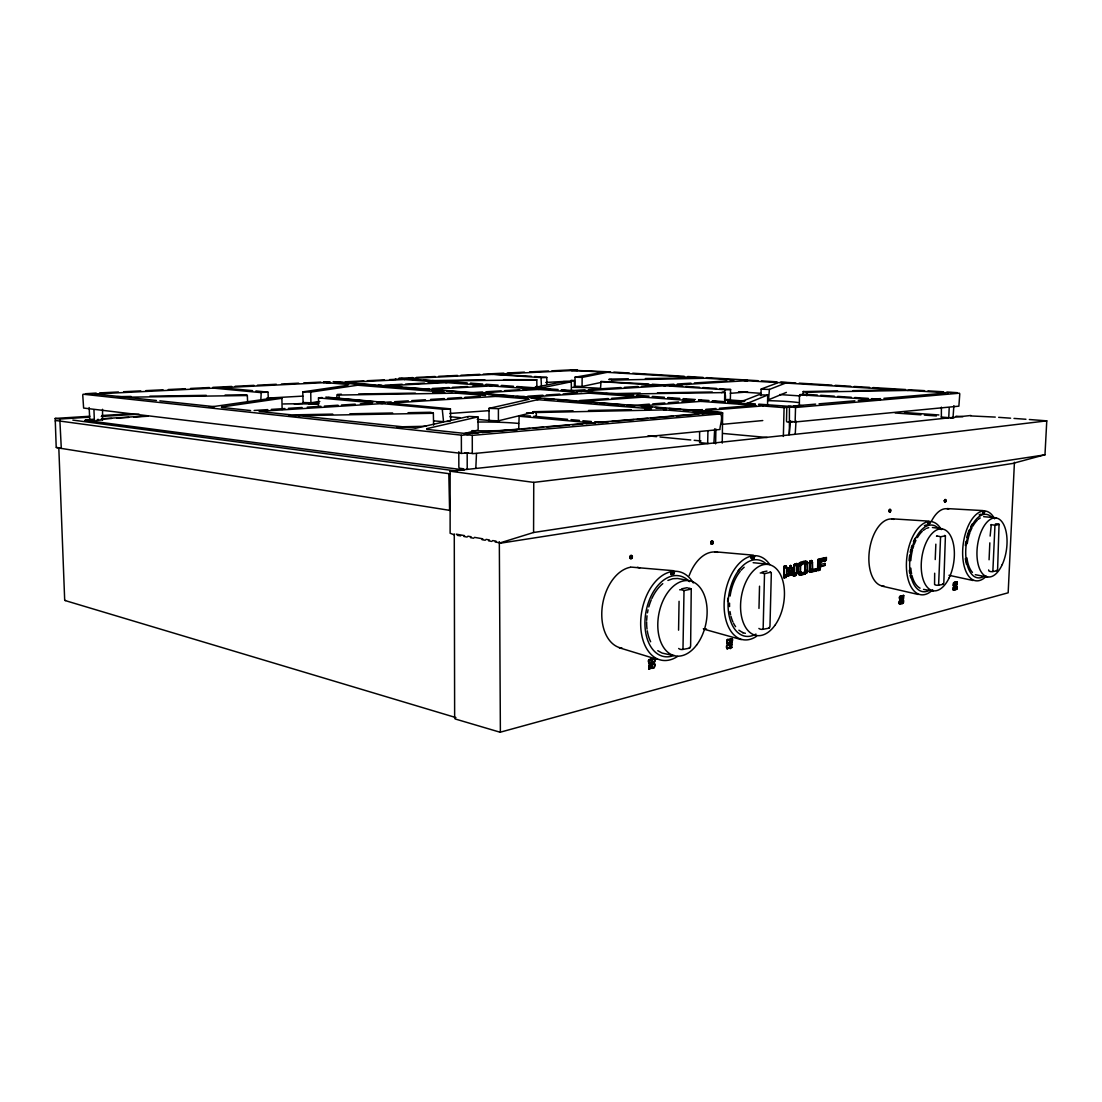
<?xml version="1.0" encoding="UTF-8"?>
<svg xmlns="http://www.w3.org/2000/svg" width="1102" height="1102" viewBox="0 0 1102 1102"><rect width="100%" height="100%" fill="white"/><g stroke="black" fill="none" stroke-linecap="round" stroke-linejoin="round"><path stroke-width="1.5" d="M571.167 380.286L574.445 380.603L574.404 387.009M535.861 416.432C537.804 414.269 534.387 409.724 532.858 412.437M536.922 386.995L536.757 379.694L503.545 379.653M541.44 386.306L541.013 377.573L492.071 374.336M546.909 384.378L546.771 377.421L534.663 376.498M453.983 534.745L450.126 533.244L450.126 471.215L533.754 482.387L533.575 532.5L500.129 542.873L495.184 542.005M571.401 390.811L571.277 381.774L538.782 388.496L530.847 388.276L563.577 381.581L571.318 381.871M499.33 541.716L500.377 732.169L1008.165 592.793L1014.432 462.289M600.494 388.854L601.045 381.471L648.83 383.992M431.819 380.576L484.894 379.873M466.573 434.601L472.276 435.386L472.303 453.459L473.075 453.611L719.978 429.505C719.468 425.868 725.557 411.831 716.879 413.457M577.379 370.506L610.425 371.884M651.337 659.12C653.279 668.749 643.568 659.464 651.365 659.244M648.858 668.873L651.006 668.322L651.172 664.547L651.199 668.363L648.83 668.749M651.034 659.065L651.241 662.743M55.348 421.143L55.665 420.496L448.817 473.653L449.602 510.35L450.305 510.46M461.407 453.404L83.614 408.057L82.746 394.971L83.118 394.213L460.622 435.07L461.352 435.318L461.407 453.404L468.322 452.95M652.384 664.175C649.739 674.92 660.112 661.159 652.246 664.423M654.326 658.238C658.018 662.509 648.94 664.905 652.467 658.707M380.7 403.497L442.246 409.159L443.555 421.749M678.57 630.179L679.066 601.293M699.605 432.012L699.618 442.591L708.187 443.486M707.925 431.116L707.663 443.376M714.702 428.802L713.917 442.88M715.611 443.844L715.914 429.036M722.237 443.128L722.636 412.933L711.906 411.9M724.909 402.423C725.543 399.489 726.686 389.116 721.576 392.601M727.21 648.72C724.62 640.138 734.538 647.067 726.921 648.665C724.372 644.202 731.576 643.017 729.028 648.21M727.32 643.527C725.309 634.256 734.125 642.865 727.003 643.361C725.157 635.151 733.491 642.962 727.031 643.485M732.003 643.967C728.477 658.335 730.406 633.664 731.797 647.535M730.02 639.27C728.904 649.202 736.246 636.253 730.227 639.077M731.907 642.37L732.114 638.802M760.89 395.742L761.165 389.034L777.089 383.097M758.975 608.414L759.526 586.195M767.557 405.137L767.681 395.026L746.536 403.69L737.844 403.291M783.357 436.461L784.087 407.657L762.832 405.949M786.484 421.253L786.814 407.423L782.737 406.982M783.646 577.283L787.944 575.836L783.646 577.283L783.935 566.249L785.864 565.973L786.621 567.103L786.456 574.734L793.096 572.806M784.018 577.834L786.015 576.759L786.332 577.476L784.018 577.834L784.28 566.304L785.864 565.973M784.362 577.903L784.032 577.186M785.519 565.918L786.993 567.668L786.8 574.803M789.39 434.174L789.431 406.955M791.594 572.351L788.44 573.674L791.939 572.42M788.577 568.494L789.707 568.384L788.577 568.494L788.495 571.731L791.208 570.643M791.594 570.56L790.781 572.021L788.867 572.296L788.991 567.764L791.663 567.985L790.616 565.505L791.691 567.337M791.691 568.48L788.564 569.142L790.12 567.668M790.589 566.153L789.349 568.976M790.616 565.505L790.106 568.301L792.062 567.902L791.966 571.125L791.25 570.505M791.195 571.291L790.024 572.696L790.781 572.021M791.58 571.208L791.994 570.478L788.853 571.139M796.03 420.936L795.217 434.188M792.283 575.409L796.14 574.721L792.627 575.464M793.44 575.809C799.625 579.239 795.74 547.556 796.539 573.99L783.66 576.621M794.473 564.83L796.801 564.348L794.129 564.775C795.341 584.597 789.721 564.017 796.429 565.574M796.484 563.645L794.528 564.045L794.087 566.056M796.829 563.701L794.129 564.775M795.768 575.299L796.154 574.073M802.862 395.219L803.303 391.499L806.967 392.16L908.365 390.425M807.573 563.88C805.066 565.202 802.986 561.538 798.385 564.527L798.482 573.577L807.697 571.594L807.601 562.612M798.482 573.577L798.73 564.582L807.945 562.667M807.573 562.75L806.884 561.497L807.298 572.31L798.495 574.073L807.697 571.594M798.771 564.444L799.542 563.136L807.229 561.552M806.967 571.621L806.898 573.026L799.212 574.693L798.523 573.439M806.884 561.497L799.184 563.081L798.385 564.527M799.212 574.693L798.881 573.99M800.369 562.199C800.052 563.563 803.289 560.463 805.714 561.221L805.342 561.813L805.714 561.221M800.396 574.941L804.997 573.935M801.209 571.718L801.567 572.916L801.209 571.718L798.165 572.227M798.344 565.808L801.388 565.298L801.815 563.935L798.358 565.174M806.802 395.825L806.967 392.16M804.543 563.246L804.873 563.935L807.587 563.246M798.867 574.638L807.298 572.31M809.584 571.814L817.133 570.189L816.83 568.866L816.747 570.905L809.598 572.31L809.929 560.863L811.444 560.546L812.491 562.351L812.656 569.899L812.326 569.211M809.942 572.365L809.254 571.125L809.97 571.098L810.273 560.918L811.788 560.601M811.444 560.546L811.775 561.235M812.119 562.433C813.042 559.485 807.367 562.681 812.146 561.152M812.146 562.295L812.284 569.335M809.598 572.31L817.133 570.189M826.417 557.571L817.849 559.844L817.546 569.968L820.136 569.541L820.604 566.304L819.736 570.257L818.249 570.574L818.235 559.141L826.417 557.571L826.362 559.458L817.808 561.111M817.904 570.519L820.136 569.541M820.343 562.599L820.287 564.486L820.398 561.827M817.643 566.814L825.067 565.354L824.792 563.411M820.756 561.758L825.233 560.822L825.99 559.54L825.577 560.877L817.767 562.378M826.073 557.516L826.362 559.458M268.337 399.131L268.006 392.188L261.229 392.422L260.761 401.142M899.549 600.879C903.819 599.736 896.119 601.169 899.521 604.061C903.351 604.736 900.334 596.21 901.037 603.538M901.105 599.199C898.667 601.472 898.929 594.777 901.395 596.086C903.144 602.932 896.188 596.375 901.367 595.989M901.078 599.089L901.119 595.948M903.447 598.427L903.585 595.411L902.152 595.783L901.932 598.937L901.932 595.865L903.64 595.521M903.075 603.083C902.455 594.984 905.527 604.778 901.656 603.331M903.557 595.493L903.351 598.62M648.899 663.28L649.174 659.533M649.05 668.928L649.106 665.14L651.172 664.547L648.913 665.098L649.161 668.928M652.191 662.44L652.48 658.831L654.616 658.293M929.895 521.728C929 526.563 931.975 520.158 929.082 521.893L929.165 524.029M654.588 658.376L654.381 662.15M934.675 573.219L934.565 584.528A5.909 4.284 -26.3 0 0 938.601 585.176L943.064 584.377L943.822 582.903L945.42 535.792A5.937 4.188 -26.1 0 0 944.593 535.393M935.226 559.54L935.846 544.168M941.411 407.148L941.356 417.162M949.208 407.671L948.753 417.63L941.191 417.079M953.877 405.66L953.051 417.3M953.505 587.022C957.555 585.63 952.004 594.667 953.326 587.187C956.013 585.561 954.236 588.069 954.594 589.846M953.382 585.644C956.674 586.732 954.001 577.682 954.897 585.465C951.687 587.311 953.822 581.057 954.8 582.393M953.533 587.228L953.258 590.093L954.69 589.653M955.475 589.501C953.189 586.98 958.644 583.936 956.825 589.143C954.263 591.567 954.814 585.327 956.935 586.347M956.646 589.322L956.853 586.333M955.654 585.148C956.908 586.512 958.602 580.368 955.586 582.228C954.194 587.614 958.148 584.212 957.128 582.008M984.306 511.135C983.425 515.75 986.235 509.703 983.576 511.273L983.631 513.312M989.073 559.788L989.83 542.859M990.133 536.082L991.29 524.538M682.978 649.409L684.011 590.589L691.243 589.074L690.623 646.309L689.549 648.155L682.978 649.409A7.094 4.931 -37.5 0 1 678.68 648.472M724.593 400.15L724.813 389.709L663.556 385.659M60.927 448.362L56.202 447.26L55.196 418.429L59.797 419.035L61.299 448.418M727.113 648.706L728.945 648.21M763.135 629.27L764.512 573.715L770.422 572.282L771.317 573.605L769.967 626.446L769.003 628.168L763.135 629.27A6.695 4.752 -34.3 0 1 758.892 628.429M789.073 434.725L790.52 420.716M789.638 421.708L795.134 421.983L795.534 407.478L788.412 406.817M273.475 398.69L274.191 397.891L281.905 398.29L282.112 409.586M804.736 394.998L805.383 394.268L817.298 395.053M302.954 402.519L310.916 402.767L310.736 392.092L302.774 391.871L303.105 402.616M899.7 604.061L901.078 603.662M938.601 585.176L940.571 536.798L945.42 535.792M970.876 415.936L995.271 417.093M467.813 417.314L468.694 416.404L477.937 416.9L478.172 429.091L477.855 430.097L464.672 433.485M488.985 420.496L498.393 420.812L498.407 408.663L488.985 408.374L489.068 420.592M611.582 380.135L708.283 378.193M992.847 571.539L994.954 525.406L999.046 524.387L997.613 569.431L996.924 570.836L992.847 571.539A5.675 4.105 -23.8 0 1 988.893 570.96L988.618 569.941M574.955 386.265L582.063 386.458L582.145 377.394L575.024 377.215L574.982 386.347M337.212 398.277C335.339 392.284 340.697 394.668 338.741 398.938M768.549 399.654L769.416 389.419L786.649 382.683L781.111 382.518M575.024 377.215L605.397 371.911M955.641 582.338L957.046 581.994M955.351 589.598L956.743 589.129M953.588 582.862L954.911 582.366M903.392 600.039C900.403 598.923 901.615 605.604 903.144 603.056M729.979 644.491L731.99 643.885M649.023 659.781L651.296 659.216M652.329 658.955L654.547 658.238M654.299 667.605L654.533 663.748L652.288 664.258M102.555 419.958L102.541 409.297M608.993 379.667L611.665 379.584M322.142 397.533L318.506 397.905L318.437 406.831M326.715 382.904L327.28 382.174M395.15 379.515L395.673 378.812M533.575 532.5L1044.971 454.837L1046.776 420.854L1029.337 419.504M454.272 533.933L454.644 718.008L455.195 718.972L499.757 732.127M475.802 468.336L476.491 453.569M595.411 423.251L519.138 416.239L518.711 429.229M571.676 370.782L577.379 370.024M725.144 400.04L730.351 399.64L730.571 389.502L719.978 388.662M804.791 394.392L799.914 394.599L799.446 395.398L799.363 405.384L803.193 405.812M795.134 421.983L958.878 406.17L959.773 393.924L959.429 393.207L795.534 407.478M903.447 599.956L901.808 600.301L901.767 603.469M247.564 401.073L247.344 395.342L246.49 394.805L225.083 395.067M488.985 408.374L529.236 399.268M610.646 393.648L640.276 393.125M302.774 391.871L347.736 385.314M936.879 535.875L936.507 536.261A5.978 2.865 25.9 0 1 940.571 536.798M899.7 600.81L899.521 604.061M730.13 639.16L732.1 638.705M582.145 377.394L607.064 372.352M55.196 418.429L89.854 416.253M982.791 513.229L982.901 511.397L982.722 513.518M498.407 408.663L538.299 399.53M450.126 471.215L970.931 415.482M1045.095 454.699L1014.735 462.895M84.909 421.184A3.995 3.829 40.3 0 1 85.143 420.33L464.217 469.962M517.651 396.858L524.387 396.417M420.509 389.13L428.912 388.662M310.736 392.092L358.742 385.066M903.241 598.551L901.835 598.785M731.962 647.453L729.827 647.797M786.387 392.381L769.168 399.53M732.072 642.287L729.951 642.618M652.315 662.619L654.56 662.054M738.712 402.616L758.727 394.778L767.639 395.122M318.506 397.905L372.448 402.74M102.72 419.876L96.425 420.413M85.143 420.33L89.276 419.862M667.922 580.437L672.812 578.729L677.647 578.481L687.923 580.327M784.087 407.657L790.327 406.982M533.754 482.387L1046.776 420.854M725.364 389.874L730.571 389.502M449.464 473.888L450.181 473.653M803.151 391.596L837.658 390.907M571.828 370.3L601.32 371.966M472.276 435.386L720.625 413.939M461.352 435.318L468.281 434.56M442.852 409.365L450.429 408.842L450.704 420.317M533.065 411.721L573.081 410.77M541.481 377.71L546.771 377.421M600.742 381.623L656.957 385.232M609.158 379.129L628.347 378.757M337.322 394.447L341.386 394.227M97.527 419.435L98.533 419.449M628.815 405.784L649.353 404.145M59.797 419.035L89.303 417.176M649.023 663.459L651.282 662.894M903.461 598.593L901.932 598.937M533.327 412.3L498.393 420.812M93.959 420.496L94.965 420.509M730.351 399.64L726.562 399.489M426.722 428.664L477.937 416.9M799.653 394.778L868.238 399.186M415.537 428.279L467.923 416.57M535.985 412.534L665.856 409.875M600.411 382.587L582.063 386.458M338.81 395.053L457.151 393.138M571.249 369.983L577.117 370.823M793.784 575.864L796.112 575.354M800.741 574.996L805.342 574.004M816.83 568.866L809.653 570.409L817.174 568.921M801.581 572.269L798.151 572.875M786.787 575.96L796.539 573.99M809.626 571.043L817.161 569.555L809.598 571.18M798.495 574.073L806.953 572.255M813.689 570.795L816.789 570.133M819.062 566.511L825.067 565.354M820.591 566.938L817.615 567.447M812.67 569.266L810.011 569.83M825.136 563.466L817.698 564.913M790.451 571.318C787.627 570.45 790.258 574.059 789.266 572.213M788.867 572.296L790.437 571.966M825.963 560.16L817.78 561.745M790.148 568.164L792.062 567.902M820.714 562.516L817.753 563.012M785.891 566.483L783.921 566.896L786.236 566.538M799.17 563.728L807.243 562.048M821.128 559.169L824.489 558.466M790.961 565.56L790.217 565.588M799.129 563.866L807.587 562.103M818.194 559.899L826.045 558.149M681.587 588.84L687.111 587.697M762.047 572.103L766.951 571.084M786.621 567.103L783.894 567.544M786.993 567.668L783.88 568.191M791.319 566.772L790.134 567.02M812.491 562.351L809.874 562.778M442.908 421.611L433.761 420.881M761.193 389.213L769.416 389.419M472.303 453.459L464.948 452.812M466.573 469.177L467.909 469.177M449.602 510.35L56.34 447.619M319.814 401.514L310.916 402.767M500.804 543.134L1014.474 463.184M221.764 406.982L281.905 398.29M209.16 407.175L273.53 398.029M953.492 585.782L953.616 582.738M950.503 418.292L953.891 417.933M786.98 422.066L792.889 421.487M729.937 647.962L729.951 644.339M722.017 424.38L762.777 420.551M630.812 567.075L673.418 570.698M464.038 433.747L711.41 412.74M468.46 433.665L478.695 432.797M482.097 432.507L517.926 429.463M521.342 429.174L529.869 428.444M533.285 428.155L543.52 427.287M546.923 426.997L569.1 425.11M572.517 424.821L582.751 423.939M586.168 423.65L592.986 423.072M598.111 422.645L608.345 421.763M611.748 421.474L633.925 419.587M637.342 419.297L647.577 418.429M650.993 418.14L673.17 416.253M676.573 415.964L698.751 414.077M702.167 413.787L707.291 413.346M793.44 406.018L815.632 404.131M819.034 403.842L854.863 400.797M858.279 400.508L880.457 398.621M883.873 398.332L945.296 393.111M877.619 399.516L880.718 399.379L871.737 398.635M763.135 405.88L697.277 411.239M692.221 410.467L702.429 409.627M705.831 409.352L716.052 408.511M719.454 408.236L755.201 405.302M446.792 421.501L450.043 421.253M520.791 416.005L530.379 415.936M652.783 403.883L664.795 402.974M668.225 402.726L678.529 401.941M681.959 401.693L693.971 400.784M641.35 405.894L701.368 401.335M449.947 413.457L489.329 410.633M730.364 393.318L747.652 391.954L742.693 391.733M578.206 401.679L581.58 401.445M584.942 401.197L643.775 397.078M576.318 400.77L571.277 401.128L577.145 401.665M579.68 400.536L608.263 398.552M611.638 398.318L636.86 396.568M955.586 582.228L955.544 585.258M530.875 396.94L589.846 393.111M261.229 411.225L383 403.539M388.138 403.208L497.897 396.279M577.049 391.279L665.773 385.672M669.189 385.466L747.914 380.603L742.955 380.162M527.762 396.21L542.928 395.232M546.289 395.012L559.775 394.144M563.15 393.924L576.621 393.056M86.355 419.71L93.229 419.283M101.811 418.746L148.205 415.881M101.301 419.118L111.605 418.471M116.757 418.154L128.782 417.41M133.934 417.093L147.682 416.239M254.121 410.467L267.827 409.613M271.257 409.407L284.963 408.539M288.393 408.332L302.1 407.478M307.238 407.148L320.944 406.294M324.374 406.087L338.08 405.219M341.51 405.013L355.216 404.158M360.354 403.828L372.352 403.084M377.49 402.753L391.196 401.899M394.626 401.693L408.332 400.839M411.762 400.618L425.468 399.764M430.607 399.434L444.313 398.58M447.743 398.373L461.449 397.505M464.879 397.299L480.293 396.334M571.428 390.631L585.093 389.777M588.509 389.571L620.949 387.546M624.366 387.325L638.03 386.471M641.447 386.265L673.887 384.226M677.303 384.019L690.968 383.165M694.384 382.945L726.824 380.92M730.24 380.713L733.657 380.493M467.496 392.863L482.662 391.954M486.037 391.761L501.19 390.852M504.564 390.645L519.731 389.736M523.106 389.543L529.842 389.13M101.88 415.523L131.083 413.76M294.303 403.924L302.885 403.415M313.188 402.795L318.354 402.478M475.251 393.249L539.291 389.378M101.301 416.446L139.004 414.159M308.684 403.855L318.96 403.236M266.808 398.139L302.83 396.114M545.738 382.463L573.192 380.92M426.198 389.585L429.56 389.392M432.921 389.199L491.795 385.879M432.273 388.469L449.093 387.532M452.454 387.339L467.579 386.499M472.62 386.21L486.078 385.466M385.163 385.865L380.7 386.044M390.315 385.59L447.054 382.587M378.082 385.535L381.526 385.356M384.956 385.177L402.147 384.267M405.577 384.088L424.477 383.097M427.92 382.917L441.668 382.201M343.301 382.546L338.893 382.711M348.439 382.298L404.902 379.487M96.177 393.07L85.364 393.745L88.628 393.979M99.607 392.891L118.479 391.981M123.617 391.72L140.78 390.879M145.919 390.631L163.068 389.791M168.22 389.543L185.37 388.703M190.522 388.455L209.394 387.532M212.824 387.367L231.695 386.444M235.125 386.279L253.997 385.356M257.427 385.19L276.299 384.267M281.437 384.019L298.601 383.179M303.739 382.931L320.902 382.091M412.864 377.6L398.772 378.413L402.354 378.565M416.294 377.435L435.18 376.512M438.61 376.347L457.495 375.424M460.939 375.259L479.825 374.336M483.255 374.157L503.862 373.151M507.292 372.986L524.469 372.145M529.621 371.897L548.507 370.975M551.937 370.809L570.822 369.886M86.851 393.965L93.078 393.731L156.415 400.494M323.175 382.38L330.021 382.036M401.472 378.537L467.193 382.89M491.919 374.101L531.288 376.278M94.731 393.979L215 388.056M220.152 387.808L328.396 382.463L328.975 383.138M408.401 378.523L492.553 374.377M497.705 374.129L576.966 370.327M334.843 382.325L339.981 382.063M345.105 381.815L363.908 380.879M367.338 380.713L384.433 379.873M389.557 379.611L398.111 379.198M753.148 562.695L767.584 564.155M396.61 426.887L425.84 426.267M332.721 414.118L291.658 414.889L259.135 411.473M349.844 413.787L392.629 412.988M408.029 412.699L430.276 412.272L433.348 413.043L433.609 425.179M299.937 415.661L288.655 415.798M303.339 415.592L433.348 413.278M588.496 410.481L631.281 409.668M644.987 409.407L650.111 409.31M117.391 396.651L131.069 396.445M149.872 396.169L206.281 395.342M121.124 397.271L247.275 395.535M358.591 393.965L415.399 393.125M432.604 392.863L444.657 392.684M657.426 392.863L712.319 391.995M622.616 394.075L724.937 392.587M852.962 390.659L900.582 389.901M440.952 380.934L536.798 379.846M645.373 378.537L698.131 377.876M983.659 516.673L996.056 517.788M654.409 667.523L652.122 667.895M946.962 508.573L983.136 510.598M58.819 448.087L64.674 599.805L65.5 600.535M613.855 372.09L629.311 373.013M632.741 373.22L684.232 376.292M687.662 376.498L703.117 377.421M706.547 377.628L758.038 380.7M761.482 380.906L776.924 381.829M780.354 382.036L795.809 382.959M799.239 383.165L831.858 385.121M835.288 385.328L850.73 386.251M854.16 386.458L869.616 387.381M873.046 387.587L905.665 389.529M909.095 389.736L924.537 390.659M927.98 390.866L943.422 391.789M946.852 391.995L957.431 392.684M954.539 392.863L950.406 392.67M606.472 372.283L697.552 377.752M706.148 378.275L733.643 379.928M743.946 380.548L900.32 389.956M907.194 390.37L948.436 392.849M891.931 518.808L928.821 521.136M652.219 384.226L665.76 385.108M668.969 385.314L682.579 386.21M685.981 386.43L699.577 387.325M702.98 387.546L716.589 388.441M820.701 395.274L834.31 396.169M837.713 396.389L851.323 397.285M854.725 397.519L868.335 398.401M738.519 391.816L760.821 393.304M779.706 394.557L800.3 395.935M998.674 417.341L1010.603 418.181M1014.005 418.416L1025.934 419.27M729.428 399.943L744.883 401.059M904.522 412.506L938.863 414.958M956.026 416.198L962.9 416.694M535.916 386.554L540.972 386.926M727.265 400.839L739.263 401.707M895.223 412.988L920.928 414.848M924.358 415.096L936.356 415.964M470.623 383.138L482.635 384.019M486.065 384.267L498.063 385.135M501.493 385.397L513.504 386.265M516.934 386.513L535.806 387.89M539.236 388.138L558.108 389.516M561.538 389.764L573.536 390.645M578.688 391.017L633.581 395.012M637.011 395.26L649.009 396.141M652.439 396.389L664.451 397.271M667.881 397.519L679.893 398.387M683.323 398.635L695.321 399.516M698.751 399.764L709.041 400.522M712.471 400.77L724.482 401.638M727.912 401.886L739.924 402.767M746.784 403.263L755.352 403.897M758.796 404.145L791.374 406.514M408.553 379.074L415.426 379.584M423.995 380.204L430.868 380.713M439.436 381.333L446.296 381.843M454.878 382.463L461.738 382.973M470.32 383.592L477.18 384.102M485.762 384.722L490.913 385.108M501.203 385.852L506.355 386.237M516.645 386.995L521.797 387.367M530.365 387.987L537.225 388.496M545.807 389.13L550.959 389.502M561.249 390.26L566.4 390.631M576.69 391.389L581.842 391.761M590.41 392.395L597.284 392.891M605.852 393.524L612.712 394.02M621.294 394.654L626.446 395.026M636.736 395.783L641.887 396.155M652.177 396.913L657.329 397.285M667.619 398.042L672.771 398.414M683.061 399.172L686.491 399.42M698.503 400.302L701.933 400.549M712.223 401.307L717.374 401.679M727.664 402.437L732.816 402.809M737.954 403.194L748.258 403.938M758.548 404.696L761.978 404.944M772.268 405.701L777.42 406.073M404.158 379.501L441.916 382.298M445.346 382.546L486.533 385.576M489.963 385.838L531.15 388.868M538.01 389.378L577.489 392.284M589.501 393.166L635.84 396.582M642.7 397.092L694.191 400.894M701.051 401.39L755.972 405.44M333.19 381.65L721.617 412.382M335.476 382.05L374.832 385.163M378.248 385.438L402.202 387.339M405.632 387.601L429.573 389.502M433.003 389.777L443.266 390.59M446.696 390.866L472.359 392.904M475.775 393.166L486.051 393.979M489.467 394.254L513.422 396.155M516.838 396.431L527.114 397.243M530.53 397.519L540.793 398.332M544.223 398.593L554.485 399.406M557.901 399.682L575.024 401.045M580.148 401.445L597.256 402.809M600.686 403.07L624.641 404.971M628.057 405.247L634.904 405.784M641.75 406.335L652.012 407.148M655.442 407.423L665.704 408.236M669.121 408.498L681.105 409.448M684.521 409.724L694.783 410.536M699.922 410.95L708.476 411.625M335.89 382.463L342.736 383.014M349.582 383.551L356.414 384.102M363.261 384.639L370.107 385.19M376.953 385.728L383.799 386.279M390.645 386.83L397.478 387.367M404.324 387.918L411.17 388.455M418.016 389.006L425.138 389.571M431.708 390.094L438.541 390.631M447.109 391.32L452.233 391.72M460.788 392.408L465.926 392.808M474.48 393.497L479.618 393.91M488.172 394.585L495.005 395.122M501.851 395.673L508.697 396.224M515.543 396.761L522.389 397.312M530.944 397.987L536.082 398.401M544.636 399.076L549.76 399.489M558.315 400.164L563.453 400.577M585.699 402.34L590.824 402.753M599.378 403.428L604.516 403.842M613.07 404.53L618.208 404.93M626.762 405.619L631.901 406.032M642.163 406.845L647.287 407.244M655.842 407.933L660.98 408.332M669.534 409.021L674.672 409.421M683.226 410.109L688.351 410.509M693.489 410.922L702.043 411.611M710.597 412.286L715.735 412.699M323.602 382.008L330.559 382.504M323.038 382.435L348.7 384.502M357.255 385.19L444.505 392.188M456.49 393.152L485.569 395.494M495.831 396.321L528.34 398.924M536.894 399.613L651.53 408.814M663.5 409.779L712.085 413.829L722.636 412.933M714.84 551.771L753.41 555.174M526.549 412.795L533.396 413.415M325.834 397.064L384.584 402.409M220.51 387.711L252.565 390.631M255.94 390.935L268.006 392.188M328.162 397.519L373.495 401.651M376.856 401.954L385.245 402.712M388.469 403.015L450.429 408.842M533.767 416.253L567.654 419.339M571.043 419.642L579.514 420.413M582.903 420.73L591.375 421.501M594.763 421.804L603.235 422.576M722.692 433.444L767.199 437.494M212.989 388.069L260.623 392.587M449.892 416.708L460.14 417.686M477.221 419.339L499.426 421.487M648.045 435.841L656.585 436.667M660.015 436.998L690.761 439.973M694.177 440.304L701.01 440.965M159.845 400.852L214.628 406.707M221.474 407.437L250.581 410.55M298.518 415.674L414.944 428.113M426.929 429.394L466.298 433.596M932.416 527.5L942.086 528.74M89.951 419.972L92.623 420.33M463.735 468.805L459.479 468.24L458.845 467.234L458.804 451.751M72.842 420.096L457.123 471.105M987.544 577.062L975.311 574.693M804.915 563.811L804.694 571.47M805.273 564.362L805.094 570.753M801.416 564.665L801.388 565.298M800.658 565.326L800.479 571.731M790.203 566.235L790.933 566.208L789.803 566.318M807.38 570.257C804.074 570.795 803.124 573.136 807.367 570.891M923.517 589.391L933.146 590.947M789.762 568.246L790.134 568.811M791.236 571.153L791.966 571.125M796.223 572.654L783.687 575.327M456.256 534.167L464.548 535.613M467.854 536.192L471.174 536.77M474.48 537.363L482.772 538.809M486.078 539.388L489.398 539.966M492.704 540.559L496.024 541.137M457.275 535.324L460.567 535.903M463.873 536.481L467.165 537.073M470.458 537.652L473.75 538.231M482.001 539.677L485.293 540.255M488.585 540.834L491.891 541.413M948.974 575.285L973.094 580.506M672.303 655.346L662.082 653.059L657.784 650.676M882.234 586.181L918.283 594.474M703.682 629.104L741.233 639.601M455.925 717.595L64.922 600.494M619.159 647.728L656.833 659.244M799.363 405.384L799.611 405.481A40.292 2.975 0.9 0 1 792.806 406.128M743.037 632.81L738.891 630.206M729.979 642.728L730.24 639.201M652.15 668.019L652.398 664.299M89.772 419.807L89.152 407.547M94.359 420.399L93.932 409.779M467.22 469.053L467.179 452.743M990.973 524.91A5.73 2.838 24.6 0 1 994.954 525.406M997.241 570.437A5.73 2.714 24.8 0 1 996.415 570.505M995.381 523.987A5.717 4.022 -23.8 0 1 999.349 524.483M943.436 583.964A5.965 2.727 26 0 1 942.596 584.019M760.242 572.999A6.777 2.851 29.5 0 1 764.512 573.715M769.54 627.658A6.764 2.686 29.3 0 1 768.7 627.699M770.119 571.883A6.736 4.642 -33.4 0 1 770.945 572.365M679.686 589.79A7.163 2.796 30.7 0 1 684.011 590.589M690.183 647.604A7.135 2.603 30.5 0 1 689.356 647.618M688.144 588.137A7.122 4.807 -36.3 0 1 691.243 589.074M972.446 572.406A29.616 14.712 -82.2 0 1 966.964 557.97M967.212 543.699A29.616 14.712 -82.2 0 1 969.98 532.528M970.463 531.247A29.616 14.712 -82.2 0 1 972.088 527.638M972.873 526.164A29.616 14.712 -82.2 0 1 977.336 520.213M978.301 519.359A29.616 14.712 -82.2 0 1 980.257 517.968M920.06 588.179A31.063 16.199 -81.8 0 1 911.96 575.464M911.574 573.743A31.063 16.199 -81.8 0 1 910.831 568.15M910.803 560.656A31.063 16.199 -81.8 0 1 912.484 550.008M912.869 548.548A31.063 16.199 -81.8 0 1 913.765 545.683M914.261 544.305A31.063 16.199 -81.8 0 1 915.927 540.379M917.415 537.611A31.063 16.199 -81.8 0 1 922.278 531.329M923.338 530.406A31.063 16.199 -81.8 0 1 925.487 528.932M926.575 528.395A31.063 16.199 -81.8 0 1 928.766 527.693M745.379 633.292A35.787 21.448 -80.2 0 1 742.665 632.507M735.599 626.652A35.787 21.448 -80.2 0 1 733.519 623.236M732.913 621.969A35.787 21.448 -80.2 0 1 730.97 616.335M730.598 614.806A35.787 21.448 -80.2 0 1 730.02 611.596M729.565 606.568A35.787 21.448 -80.2 0 1 729.538 603.111M730.116 596.044A35.787 21.448 -80.2 0 1 740.227 571.318M741.164 570.202A35.787 21.448 -80.2 0 1 744.167 567.241M650.635 641.75A37.964 24.065 -79.1 0 1 647.273 630.812M647.026 629.077A37.964 24.065 -79.1 0 1 646.64 621.831M646.681 620.343A37.964 24.065 -79.1 0 1 647.039 615.839M647.466 612.85A37.964 24.065 -79.1 0 1 648.059 609.861M648.789 606.927A37.964 24.065 -79.1 0 1 651.241 599.887M651.833 598.551A37.964 24.065 -79.1 0 1 662.784 583.661M712.071 543.906A1.557 0.964 -81.3 0 1 710.749 542.735A1.557 0.964 -81.3 0 1 712.126 541.068A1.557 0.964 -81.3 0 1 712.402 543.52M631.928 557.157A1.639 1.088 -80.5 0 1 630.344 558.576A1.639 1.088 -80.5 0 1 630.041 556.111A1.639 1.088 -80.5 0 1 631.777 555.973M931.782 520.612A32.302 16.64 -82.2 0 1 948.684 509.138M986.304 576.208A35.195 17.508 -82.2 0 1 964.374 566.896A35.195 17.508 -82.2 0 1 971 520.723A35.195 17.508 -82.2 0 1 994.555 518.808M966.537 564.376A30.732 15.29 -82.2 0 1 965.38 558.604M965.352 545.49A30.732 15.29 -82.2 0 1 965.931 541.454M966.771 537.5A30.732 15.29 -82.2 0 1 969.168 530.103M970.669 526.797A30.732 15.29 -82.2 0 1 972.363 523.822M884.259 586.181A33.845 18.279 -81.8 0 1 869.492 549.981A33.845 18.279 -81.8 0 1 893.86 519.386M932.678 589.832A36.931 19.271 -81.8 0 1 908.406 580.368A36.931 19.271 -81.8 0 1 915.376 531.908A36.931 19.271 -81.8 0 1 941.328 529.635M910.789 577.696A32.247 16.833 -81.8 0 1 910.169 575.382M909.673 572.93A32.247 16.833 -81.8 0 1 909.315 570.368M909.095 560.766A32.247 16.833 -81.8 0 1 909.701 555.091M910.211 552.295A32.247 16.833 -81.8 0 1 910.844 549.54M911.202 548.176A32.247 16.833 -81.8 0 1 912.001 545.531M913.42 541.757A32.247 16.833 -81.8 0 1 915.073 538.272M706.465 628.98A38.873 24.051 -80.1 0 1 703.324 628.774M689.136 575.74A38.873 24.051 -80.1 0 1 717.526 552.35M756.537 636.295A42.537 25.511 -80.2 0 1 726.232 621.018A42.537 25.511 -80.2 0 1 736.191 566.883A42.537 25.511 -80.2 0 1 769.747 564.568M727.623 601.472A37.137 22.274 -80.2 0 1 727.871 598.221M738.244 570.629A37.137 22.274 -80.2 0 1 739.993 568.549M637.493 567.31A41.187 26.916 -78.9 0 1 639.752 567.943M622.231 648.251A41.187 26.916 -78.9 0 1 602.078 608.263A41.187 26.916 -78.9 0 1 630.385 567.255M677.482 656.475A45.127 28.624 -79.1 0 1 642.865 639.725A45.127 28.624 -79.1 0 1 655.359 581.663A45.127 28.624 -79.1 0 1 693.296 582.93M791.36 406.211A40.292 2.975 0.9 0 1 788.233 406.349M728.326 401.624A40.292 2.975 0.9 0 1 744.181 400.646M767.929 400.66A40.292 2.975 0.9 0 1 798.468 402.561M572.627 387.339A35.719 2.397 0.4 0 1 600.755 388.414M517.169 429.656A48.516 4.408 0.1 0 1 471.821 430.662M477.965 422.025A48.516 4.408 0.1 0 1 518.587 423.43M283.324 403.966A42.978 3.32 -0.4 0 1 318.382 404.31M979.127 514.854A31.999 15.938 -82.2 0 1 981.276 514.166M984.086 576.236A32.041 15.924 -82.2 0 1 966.206 544.581A32.041 15.924 -82.2 0 1 991.607 517.086M924.385 525.654A33.57 17.536 -81.8 0 1 926.754 524.91M930.116 589.928A33.611 17.522 -81.8 0 1 910.156 556.992A33.611 17.522 -81.8 0 1 937.967 527.886M755.972 634.077A38.722 23.197 -80.2 0 1 728.697 595.948A38.722 23.197 -80.2 0 1 766.11 563.811M674.08 655.414A41.077 26.021 -79.1 0 1 646.268 610.343A41.077 26.021 -79.1 0 1 689.425 581.663M927.581 523.257C928.821 526.508 929.096 519.469 927.581 523.257M927.746 523.23C928.724 525.626 928.779 520.213 927.746 523.23M672.606 571.842L672.564 574.473L673.529 571.663L672.606 571.842M673.804 571.607L673.763 574.238L674.727 571.428L673.804 571.607M752.969 556.193L752.914 558.673L753.809 556.028L752.969 556.193M754.043 555.973L753.988 558.466L754.87 555.821L754.043 555.973M670.663 573.398C671.697 576.718 672.551 570.106 670.663 573.398M672.275 573.219C670.223 578.068 670.223 569.224 672.275 573.219M751.013 557.64C752.322 561.8 753.3 553.507 751.013 557.64M751.233 557.626C752.184 560.753 752.914 554.471 751.233 557.626M888.983 510.557C889.631 515.24 892.179 507.251 889.41 510.35C889.879 515.047 891.077 506.589 888.983 510.557M944.331 500.666C945.075 504.978 946.398 496.933 944.331 500.666M944.703 500.707C945.475 505.019 946.756 496.988 944.703 500.707M1002.255 564.555A29.768 14.643 -82.2 0 0 996.442 518.036A29.768 14.643 -82.2 0 0 977.322 559.775A29.768 14.643 -82.2 0 0 1002.255 564.555M949.235 577.682A31.228 16.131 -81.8 0 0 942.472 529.001A31.228 16.131 -81.8 0 0 921.685 572.944A31.228 16.131 -81.8 0 0 949.235 577.682M774.871 625.399A36.008 21.393 -80.2 0 0 772.034 565.629A36.008 21.393 -80.2 0 0 740.613 609.062A36.008 21.393 -80.2 0 0 774.871 625.399M696.588 645.056A38.212 24.024 -79.1 0 0 692.882 581.828A38.212 24.024 -79.1 0 0 657.88 628.209A38.212 24.024 -79.1 0 0 696.588 645.056M945.681 501.617A1.377 0.716 -82.9 0 0 945.364 499.454A1.377 0.716 -82.9 0 0 944.469 501.382A1.377 0.716 -82.9 0 0 945.681 501.617M890.457 511.548A1.446 0.785 -82.7 0 0 890.099 509.289A1.446 0.785 -82.7 0 0 889.121 511.314A1.446 0.785 -82.7 0 0 890.457 511.548M712.539 543.768A1.653 1.033 -81.3 0 0 712.36 540.999A1.653 1.033 -81.3 0 0 710.886 542.983A1.653 1.033 -81.3 0 0 712.539 543.768M712.705 543.727A1.557 0.964 -81.3 0 0 712.526 541.137A1.557 0.964 -81.3 0 0 711.148 542.997A1.557 0.964 -81.3 0 0 712.705 543.727M631.914 558.273A1.639 1.088 -80.5 0 0 631.694 555.532A1.639 1.088 -80.5 0 0 630.165 557.516A1.639 1.088 -80.5 0 0 631.914 558.273"/></g></svg>
